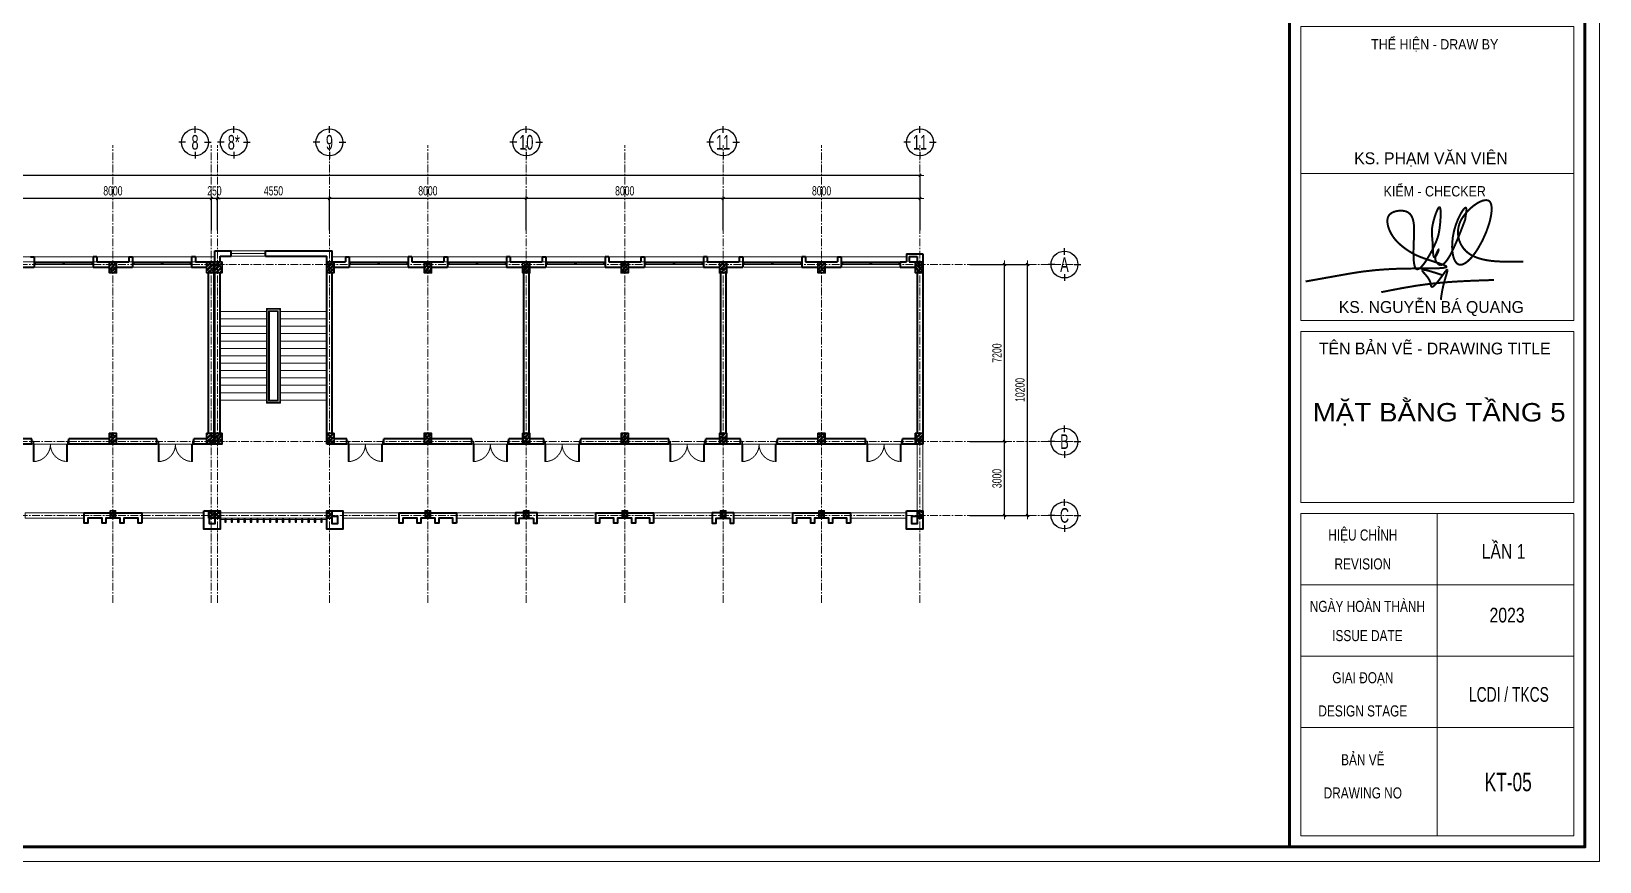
# Model space of a CAD drawing. Header units: millimetres. Extents: x 1890250 to 2116214, y -724415 to -634712.
# Drawn here: x 1952516 to 2016250, y -723812 to -690060 of the extents above; entities that cross this region are included whole.
import ezdxf
from ezdxf.enums import TextEntityAlignment as Align

# ---------------------------------------------------------------- set-up
doc = ezdxf.new("R2010")
doc.units = ezdxf.units.MM
doc.header["$LTSCALE"] = 250
doc.header["$MEASUREMENT"] = 0
doc.linetypes.add('CENTER', pattern=[2, 1.25, -0.25, 0.25, -0.25])
doc.linetypes.add('HIDDEN2', pattern=[0.1875, 0.125, -0.0625])
doc.layers.get('DEFPOINTS').update_dxf_attribs({"lineweight": 0})
for name, color, linetype, lineweight in [('03', 252, 'Continuous', 30), ('cat1', 30, 'Continuous', 40), ('cat2', 22, 'Continuous', 30), ('cot', 40, 'Continuous', 35), ('DBH_cua', 125, 'Continuous', 9), ('DBH_manh1', 67, 'Continuous', 13), ('DBH_thay1', 63, 'Continuous', 18), ('dim', 144, 'Continuous', 13), ('hatch1', 136, 'Continuous', 9), ('Khungten_LCDI', 7, 'Continuous', 5), ('LC Dim', 8, 'Continuous', 18), ('LC ISO', 153, 'Continuous', 13), ('LC Net dam 1', 30, 'Continuous', 30), ('LC Text1', 3, 'Continuous', 20), ('manh1', 67, 'Continuous', 13), ('manh2', 155, 'Continuous', 9), ('thay1', 63, 'Continuous', 18), ('thay2', 151, 'Continuous', 15), ('truc', 76, 'CENTER', 9)]:
    doc.layers.add(name, color=color, linetype=linetype, lineweight=lineweight)
doc.styles.add('EG 1', font='VHAVANB.TTF')
doc.styles.add('HOATBIF', font='hoatbif.shx', dxfattribs={"width": 0.7})
doc.styles.add('Khungten', font='VHAVAN.TTF', dxfattribs={"width": 0.9, "height": 5000})
doc.styles.add('Tahoma', font='tahoma.ttf')
doc.styles.add('Title', font='VHBLACK.TTF', dxfattribs={"width": 0.8})
doc.styles.add('VNAVANTH', font='VHAVANB.TTF', dxfattribs={"width": 0.6})
doc.dimstyles.new('1-150', dxfattribs={"dimscale": 150, "dimtxt": 2.5, "dimasz": 0.35, "dimexe": 0.5, "dimexo": 0, "dimgap": 0.8, "dimtad": 1, "dimdec": 0, "dimzin": 0, "dimdsep": 46, "dimtxsty": 'HOATBIF', "dimblk1": 'DOT', "dimblk2": 'DOT', "dimsah": 1, "dimcen": -1, "dimdle": 1, "dimclrd": 256, "dimclre": 256, "dimclrt": 4, "dimadec": 3, "dimazin": 2, "dimtfac": 0.333333, "dimtdec": 0, "dimtix": 1, "dimtmove": 2, "dimatfit": 3, "dimldrblk": 'DOT', "dimfxl": 1, "dimtvp": 0.833333, "dimtolj": 1, "dimtzin": 0, "dimarcsym": 0})

# ---------------------------------------------------------------- blocks, each defined once
blk = doc.blocks.new('NGUYEN BA QUANG')
at = {"layer": 'LC ISO', "const_width": 54}
for points in [[(-3416, -557, -0.001023), (-2231, -345, -0.008385), (-1869, -289, -0.026114), (-905, -212, -0.007166), (-491, -205, 0.001773), (-49, -203, 0.009736), (200, -197, 0.025773), (331, -186, 0.054465), (383, -173, 0.09183), (397, -166, 0.386262), (399, -152, 0.129793), (379, -135, 0.036801), (321, -108, 0.016128), (184, -59, -0.006736), (-183, 62, -0.023924), (-416, 154, -0.046785), (-684, 310, -0.041509), (-918, 503, -0.092678), (-1136, 813, -0.077778), (-1199, 1035, -0.070106), (-1196, 1141, -0.201572), (-1106, 1286, -0.091887), (-982, 1343, -0.118851), (-732, 1351, -0.227561), (-543, 1208, -0.055716), (-508, 1121, -0.035741), (-487, 1019, -0.022757), (-478, 904, -0.018678), (-477, 714, 0.005361), (-493, 294, 0.022501), (-487, 25, 0.024956), (-474, -85, 0.051878), (-451, -169, 0.084004), (-427, -209, 0.302699), (-372, -224, 0.091028), (-331, -204, 0.045769), (-285, -164, 0.031407), (-218, -87, 0.026473), (-114, 66, 0.038878), (124, 530, 0.063388), (207, 831, 0.030377), (243, 1236, 0.019395), (241, 1350, 0.050857), (231, 1429, 0.089259), (221, 1451, 0.446193), (202, 1454, 0.08967), (185, 1438, 0.048315), (156, 1388, 0.024568), (114, 1288, 0.037087), (24, 971, 0.06811), (7, 722, 0.007404), (19, 571, -0.009821), (27, 442, 0.013775), (38, 214, 0.023991), (46, 154, 0.068642), (58, 113, 0.168495), (71, 99, 0.190472), (82, 99, 0.135753), (102, 116, 0.042547), (133, 165, 0.037247), (185, 280, 0.083462), (192, 310, 0.752396), (189, 311, 0.077103), (170, 286, 0.067778), (106, 135, 0.079642), (97, 52, 0.07615), (107, 12, 0.090818), (168, -77, 0.162992), (233, -111, 0.134535), (287, -101, 0.046135), (315, -85, 0.0589), (372, -33, 0.033446), (431, 44, 0.020493), (492, 142, 0.018931), (584, 325, 0.012315), (712, 617, 0.006262), (906, 1114)], [(906, 1114, 0.006821), (929, 1272, 0.011774), (937, 1340, 0.026266), (938, 1394, 0.052103), (935, 1423, 0.076783), (930, 1436, 0.163971), (923, 1442, 0.170042), (914, 1442, 0.080479), (902, 1436, 0.05585), (881, 1417, 0.031056), (847, 1375, 0.025203), (791, 1286, 0.116129), (556, 476, 0.061974), (575, 166, 0.045365), (610, 47, 0.070676), (660, -41, 0.091415), (710, -86, 0.146905), (783, -104, 0.068448), (833, -95, 0.049636), (885, -72, 0.053986), (978, -6, 0.029209), (1056, 69, 0.021304), (1134, 162, 0.025491), (1250, 329, 0.068873), (1561, 1027, 0.01773), (1596, 1171, 0.037697), (1624, 1368, 0.029037), (1623, 1453, 0.04288), (1613, 1525, 0.066726), (1590, 1583, 0.100495), (1556, 1623, 0.111871), (1508, 1644, 0.054631), (1469, 1647, 0.041179), (1426, 1643, 0.04561), (1355, 1623, 0.04967), (1225, 1558, 0.109429), (829, 1164, 0.05047), (753, 1012, 0.368126), (1079, 156, 0.040655), (1223, 90, 0.031441), (1383, 42, 0.023503), (1557, 9, 0.017084), (1742, -10, 0.011936), (1936, -19, 0.009133), (2206, -21, 0.002915), (2480, -16)], [(274, -380, 0.002584), (99, -322, 0.004829), (-9, -289, 0.009549), (-104, -262, 0.02019), (-180, -245, 0.020391), (-210, -242, 0.037792), (-233, -241, 0.083891), (-249, -244, 0.129866), (-256, -250, 0.170647), (-258, -257, 0.074142), (-257, -264, 0.04333), (-253, -271, 0.038982), (-240, -290, 0.018381), (-209, -327, -0.006145), (-155, -388, -0.017161), (-112, -442, -0.029179), (-72, -502, -0.056277), (-39, -577, -0.025416), (-31, -610, -0.003247), (-24, -652, 0.033316), (-18, -677, 0.055631), (-12, -689, 0.087521), (-5, -698, 0.15828), (8, -703, 0.07777), (18, -702, 0.051495), (30, -698, 0.04838), (50, -685, 0.02792), (72, -667, 0.021215), (104, -635, 0.012757), (138, -596, 0.011354), (192, -528, 0.005945), (265, -430, -0.007904), (360, -301, -0.011483), (384, -270, -0.027823), (404, -249, -0.066961), (415, -240, -0.123545), (420, -238, -0.248584), (424, -240, -0.12084), (426, -246, -0.064597), (426, -260, -0.027008), (421, -289, -0.011306), (411, -326, -0.007085), (384, -419, 0.007773), (340, -569, 0.03162), (266, -923, 0.004795), (248, -1055)], [(-1368, -847, -0.004051), (-800, -737, -0.026384), (342, -582, -0.006339), (726, -556, -0.004215), (1111, -537, -0.002629), (1689, -517)]]:
    blk.add_lwpolyline(points, format="xyb", dxfattribs=at)
blk = doc.blocks.new('lcdi fix H')
at = {"layer": 'DEFPOINTS', "lineweight": 0}
blk.add_lwpolyline([(-1200, -14850), (-1200, 14850), (40800, 14850), (40800, -14850)], close=True, dxfattribs=at)
at = {"layer": 'Khungten_LCDI', "color": 5, "lineweight": 60}
blk.add_line((36600, 14650), (36600, -14650), dxfattribs=at)
at = {"layer": 'Khungten_LCDI', "color": 5, "lineweight": 25}
blk.add_line((40600, -14650), (40600, 14650), dxfattribs=at)
at = {"layer": 'Khungten_LCDI', "color": 9, "lineweight": 15}
for p, q in [((38600, -10133), (38600, -14500)), ((40450, -11100), (36750, -11100)), ((40450, -12067), (36750, -12067)), ((40450, -13033), (36750, -13033))]:
    blk.add_line(p, q, dxfattribs=at)
at = {"layer": 'Khungten_LCDI', "color": 5, "lineweight": 60}
blk.add_lwpolyline([(0, -14650), (0, 14650), (40600, 14650), (40600, -14650)], close=True, dxfattribs=at)
at = {"layer": 'Khungten_LCDI', "color": 9, "lineweight": 15}
for points in [[(36750, -5526), (40450, -5526), (40450, -3535), (36750, -3535)], [(36750, -7517), (40450, -7517), (40450, -5526), (36750, -5526)], [(36750, -9983), (40450, -9983), (40450, -7667), (36750, -7667)], [(36750, -14500), (40450, -14500), (40450, -10133), (36750, -10133)]]:
    blk.add_lwpolyline(points, close=True, dxfattribs=at)
at = {"layer": 'LC Net dam 1', "xscale": 0.5, "yscale": 0.5, "zscale": 0.5}
blk.add_blockref('NGUYEN BA QUANG', (38525, -6710), dxfattribs=at)
at = {"color": 7}
for s, height, style, width, p in [('thÓ hiÖn - draw by', 140, 'Khungten', 0.9, (38566, -3845)), ('kiÓm - checker', 140, 'Khungten', 0.9, (38566, -5836)), ('hiÖu chØnh', 150, 'Khungten', 0.8, (37592, -10499)), ('revision', 150, 'Khungten', 0.8, (37592, -10891)), ('ngµy hoµn thµnh', 150, 'Khungten', 0.8, (37654, -11466)), ('issue date', 150, 'Khungten', 0.8, (37654, -11862)), ('giai ®o¹n', 150, 'Khungten', 0.8, (37592, -12433)), ('lcdi / tkcs', 200, 'Title', 0.7, (39571, -12684)), ('design stage', 150, 'Khungten', 0.8, (37592, -12883)), ('b¶n vÏ', 150, 'Khungten', 0.8, (37592, -13544)), ('drawing nO', 150, 'Khungten', 0.8, (37592, -13994))]:
    blk.add_text(s, height=height, dxfattribs=dict(at, style=style, width=width)).set_placement(p, align=Align.CENTER)
for s, style, p in [('ks. ph¹m v¨n viªn', 'VNAVANTH', (38515, -5399)), ('ks. nguyÔn b¸ quang', 'VNAVANTH', (38520, -7414)), ('tªn b¶n vÏ - drawing title', 'Khungten', (38566, -7977))]:
    blk.add_text(s, height=160, dxfattribs=dict(at, style=style)).set_placement(p, align=Align.CENTER)
at = {"color": 7, "style": 'Khungten', "width": 0.8}
for tag, p in [('REVISION', (39499, -10746)), ('NGAYHT', (39546, -11609))]:
    blk.add_attdef(tag, text='', height=200, dxfattribs=at).set_placement(p, align=Align.CENTER)
at = {"layer": 'LC Text1', "style": 'Title', "width": 1.485915}
for tag, p, p2 in [('TENBANVE1', (36913, -8886), (40339, -8886)), ('TENBANVE2', (36913, -9562), (40339, -9562))]:
    blk.add_attdef(tag, text='', height=250, dxfattribs=at).set_placement(p, p2, align=Align.FIT)
at = {"layer": 'LC Text1', "style": 'Title', "width": 0.7}
blk.add_attdef('SOBANVE', text='', height=250, dxfattribs=at).set_placement((39562, -13896), align=Align.CENTER)
blk = doc.blocks.new('A$C0B8376B1')
at = {"layer": 'truc'}
for p, q in [((53729, 0), (53729, 18610)), ((57729, 0), (57729, 18610)), ((57979, 0), (57979, 18610)), ((62529, 0), (62529, 18610)), ((66529, 0), (66529, 18610)), ((70529, 0), (70529, 18610)), ((74529, 0), (74529, 18610)), ((78529, 0), (78529, 18610)), ((82529, 0), (82529, 18610)), ((86529, 0), (86529, 18610)), ((92758, 13754), (0, 13754)), ((92758, 6554), (0, 6554)), ((92758, 3554), (0, 3554))]:
    blk.add_line(p, q, dxfattribs=at)
blk = doc.blocks.new('DOT')
at = {"layer": 'LC Dim'}
blk.add_line((-3, 0), (3, 0), dxfattribs=at)
at = {"layer": 'LC Dim', "color": 4}
blk.add_line((-1, -1), (1, 1), dxfattribs=at)
blk.add_lwpolyline([(0.5, 1), (-1, -0.5), (-0.5, -1), (1, 0.5)], close=True, dxfattribs=at)
blk = doc.blocks.new('*D802')
at = {"layer": 'DEFPOINTS', "color": 0, "transparency": 16777216}
for p in [(1990652, -706737), (1992065, -706737), (1990652, -709737)]:
    blk.add_point(p, dxfattribs=at)
at = {"layer": 'dim', "lineweight": -2, "transparency": 16777216}
for p, q in [((1990652, -706737), (1992140, -706737)), ((1992065, -709685), (1992065, -706790)), ((1990652, -709737), (1992140, -709737))]:
    blk.add_line(p, q, dxfattribs=at)
at = {"layer": 'dim', "lineweight": -2, "transparency": 16777216, "xscale": 52.5, "yscale": 52.5, "zscale": 52.5}
for p, rotation in [((1992065, -706737), 90), ((1992065, -709737), 270)]:
    blk.add_blockref('DOT', p, dxfattribs=dict(at, rotation=rotation))
at = {"layer": 'dim', "color": 4, "transparency": 16777216, "insert": (1991758, -708237), "char_height": 375, "attachment_point": 5, "rotation": 90, "style": 'HOATBIF'}
blk.add_mtext('\\A1;3000', dxfattribs=at)
blk = doc.blocks.new('*D803')
at = {"layer": 'DEFPOINTS', "color": 0, "transparency": 16777216}
for p in [(1990652, -699537), (1992065, -699537), (1990652, -706737)]:
    blk.add_point(p, dxfattribs=at)
at = {"layer": 'dim', "lineweight": -2, "transparency": 16777216}
for p, q in [((1990652, -699537), (1992140, -699537)), ((1992065, -706685), (1992065, -699590)), ((1990652, -706737), (1992140, -706737))]:
    blk.add_line(p, q, dxfattribs=at)
at = {"layer": 'dim', "lineweight": -2, "transparency": 16777216, "xscale": 52.5, "yscale": 52.5, "zscale": 52.5}
for p, rotation in [((1992065, -699537), 90), ((1992065, -706737), 270)]:
    blk.add_blockref('DOT', p, dxfattribs=dict(at, rotation=rotation))
at = {"layer": 'dim', "color": 4, "transparency": 16777216, "insert": (1991758, -703137), "char_height": 375, "attachment_point": 5, "rotation": 90, "style": 'HOATBIF'}
blk.add_mtext('\\A1;7200', dxfattribs=at)
blk = doc.blocks.new('*D804')
at = {"layer": 'DEFPOINTS', "color": 0, "transparency": 16777216}
for p in [(1990652, -699537), (1993003, -699537), (1990652, -709737)]:
    blk.add_point(p, dxfattribs=at)
at = {"layer": 'dim', "lineweight": -2, "transparency": 16777216}
for p, q in [((1990652, -699537), (1993078, -699537)), ((1993003, -709685), (1993003, -699590)), ((1990652, -709737), (1993078, -709737))]:
    blk.add_line(p, q, dxfattribs=at)
at = {"layer": 'dim', "lineweight": -2, "transparency": 16777216, "xscale": 52.5, "yscale": 52.5, "zscale": 52.5}
for p, rotation in [((1993003, -699537), 90), ((1993003, -709737), 270)]:
    blk.add_blockref('DOT', p, dxfattribs=dict(at, rotation=rotation))
at = {"layer": 'dim', "color": 4, "transparency": 16777216, "insert": (1992695, -704637), "char_height": 375, "attachment_point": 5, "rotation": 90, "style": 'HOATBIF'}
blk.add_mtext('\\A1;10200', dxfattribs=at)
blk = doc.blocks.new('*D805')
at = {"layer": 'DEFPOINTS', "color": 0, "transparency": 16777216}
for p in [(1980630, -696852), (1980630, -698146), (1988630, -698146)]:
    blk.add_point(p, dxfattribs=at)
at = {"layer": 'dim', "lineweight": -2, "transparency": 16777216}
for p, q in [((1980630, -698146), (1980630, -696777)), ((1988577, -696852), (1980682, -696852)), ((1988630, -698146), (1988630, -696777))]:
    blk.add_line(p, q, dxfattribs=at)
at = {"layer": 'dim', "lineweight": -2, "transparency": 16777216, "xscale": 52.5, "yscale": 52.5, "zscale": 52.5, "rotation": 180}
blk.add_blockref('DOT', (1980630, -696852), dxfattribs=at)
at = {"layer": 'dim', "lineweight": -2, "transparency": 16777216, "xscale": 52.5, "yscale": 52.5, "zscale": 52.5}
blk.add_blockref('DOT', (1988630, -696852), dxfattribs=at)
at = {"layer": 'dim', "color": 4, "transparency": 16777216, "insert": (1984630, -696544), "char_height": 375, "attachment_point": 5, "style": 'HOATBIF'}
blk.add_mtext('\\A1;8000', dxfattribs=at)
blk = doc.blocks.new('*D806')
at = {"layer": 'DEFPOINTS', "color": 0, "transparency": 16777216}
for p in [(1972630, -696852), (1972630, -698146), (1980630, -698146)]:
    blk.add_point(p, dxfattribs=at)
at = {"layer": 'dim', "lineweight": -2, "transparency": 16777216}
for p, q in [((1972630, -698146), (1972630, -696777)), ((1980577, -696852), (1972682, -696852)), ((1980630, -698146), (1980630, -696777))]:
    blk.add_line(p, q, dxfattribs=at)
at = {"layer": 'dim', "lineweight": -2, "transparency": 16777216, "xscale": 52.5, "yscale": 52.5, "zscale": 52.5, "rotation": 180}
blk.add_blockref('DOT', (1972630, -696852), dxfattribs=at)
at = {"layer": 'dim', "lineweight": -2, "transparency": 16777216, "xscale": 52.5, "yscale": 52.5, "zscale": 52.5}
blk.add_blockref('DOT', (1980630, -696852), dxfattribs=at)
at = {"layer": 'dim', "color": 4, "transparency": 16777216, "insert": (1976630, -696544), "char_height": 375, "attachment_point": 5, "style": 'HOATBIF'}
blk.add_mtext('\\A1;8000', dxfattribs=at)
blk = doc.blocks.new('*D807')
at = {"layer": 'DEFPOINTS', "color": 0, "transparency": 16777216}
for p in [(1964630, -696852), (1964630, -698146), (1972630, -698146)]:
    blk.add_point(p, dxfattribs=at)
at = {"layer": 'dim', "lineweight": -2, "transparency": 16777216}
for p, q in [((1964630, -698146), (1964630, -696777)), ((1972577, -696852), (1964682, -696852)), ((1972630, -698146), (1972630, -696777))]:
    blk.add_line(p, q, dxfattribs=at)
at = {"layer": 'dim', "lineweight": -2, "transparency": 16777216, "xscale": 52.5, "yscale": 52.5, "zscale": 52.5, "rotation": 180}
blk.add_blockref('DOT', (1964630, -696852), dxfattribs=at)
at = {"layer": 'dim', "lineweight": -2, "transparency": 16777216, "xscale": 52.5, "yscale": 52.5, "zscale": 52.5}
blk.add_blockref('DOT', (1972630, -696852), dxfattribs=at)
at = {"layer": 'dim', "color": 4, "transparency": 16777216, "insert": (1968630, -696544), "char_height": 375, "attachment_point": 5, "style": 'HOATBIF'}
blk.add_mtext('\\A1;8000', dxfattribs=at)
blk = doc.blocks.new('*D808')
at = {"layer": 'DEFPOINTS', "color": 0, "transparency": 16777216}
for p in [(1960080, -696852), (1960080, -698146), (1964630, -698146)]:
    blk.add_point(p, dxfattribs=at)
at = {"layer": 'dim', "lineweight": -2, "transparency": 16777216}
for p, q in [((1960080, -698146), (1960080, -696777)), ((1964577, -696852), (1960132, -696852)), ((1964630, -698146), (1964630, -696777))]:
    blk.add_line(p, q, dxfattribs=at)
at = {"layer": 'dim', "lineweight": -2, "transparency": 16777216, "xscale": 52.5, "yscale": 52.5, "zscale": 52.5, "rotation": 180}
blk.add_blockref('DOT', (1960080, -696852), dxfattribs=at)
at = {"layer": 'dim', "lineweight": -2, "transparency": 16777216, "xscale": 52.5, "yscale": 52.5, "zscale": 52.5}
blk.add_blockref('DOT', (1964630, -696852), dxfattribs=at)
at = {"layer": 'dim', "color": 4, "transparency": 16777216, "insert": (1962355, -696544), "char_height": 375, "attachment_point": 5, "style": 'HOATBIF'}
blk.add_mtext('\\A1;4550', dxfattribs=at)
blk = doc.blocks.new('*D809')
at = {"layer": 'DEFPOINTS', "color": 0, "transparency": 16777216}
for p in [(1959830, -696852), (1959830, -698146), (1960080, -698146)]:
    blk.add_point(p, dxfattribs=at)
at = {"layer": 'dim', "lineweight": -2, "transparency": 16777216}
for p, q in [((1959777, -696852), (1959725, -696852)), ((1959830, -698146), (1959830, -696777)), ((1960080, -696852), (1959830, -696852)), ((1960080, -698146), (1960080, -696777)), ((1960132, -696852), (1960185, -696852))]:
    blk.add_line(p, q, dxfattribs=at)
at = {"layer": 'dim', "lineweight": -2, "transparency": 16777216, "xscale": 52.5, "yscale": 52.5, "zscale": 52.5}
blk.add_blockref('DOT', (1959830, -696852), dxfattribs=at)
at = {"layer": 'dim', "lineweight": -2, "transparency": 16777216, "xscale": 52.5, "yscale": 52.5, "zscale": 52.5, "rotation": 180}
blk.add_blockref('DOT', (1960080, -696852), dxfattribs=at)
at = {"layer": 'dim', "color": 4, "transparency": 16777216, "insert": (1959955, -696544), "char_height": 375, "attachment_point": 5, "style": 'HOATBIF'}
blk.add_mtext('\\A1;250', dxfattribs=at)
blk = doc.blocks.new('*D810')
at = {"layer": 'DEFPOINTS', "color": 0, "transparency": 16777216}
for p in [(1951830, -696852), (1951830, -698146), (1959830, -698146)]:
    blk.add_point(p, dxfattribs=at)
at = {"layer": 'dim', "lineweight": -2, "transparency": 16777216}
for p, q in [((1951830, -698146), (1951830, -696777)), ((1959777, -696852), (1951882, -696852)), ((1959830, -698146), (1959830, -696777))]:
    blk.add_line(p, q, dxfattribs=at)
at = {"layer": 'dim', "lineweight": -2, "transparency": 16777216, "xscale": 52.5, "yscale": 52.5, "zscale": 52.5, "rotation": 180}
blk.add_blockref('DOT', (1951830, -696852), dxfattribs=at)
at = {"layer": 'dim', "lineweight": -2, "transparency": 16777216, "xscale": 52.5, "yscale": 52.5, "zscale": 52.5}
blk.add_blockref('DOT', (1959830, -696852), dxfattribs=at)
at = {"layer": 'dim', "color": 4, "transparency": 16777216, "insert": (1955830, -696544), "char_height": 375, "attachment_point": 5, "style": 'HOATBIF'}
blk.add_mtext('\\A1;8000', dxfattribs=at)
blk = doc.blocks.new('*D818')
at = {"layer": 'DEFPOINTS', "color": 0, "transparency": 16777216}
for p in [(1907230, -695914), (1907230, -698146), (1988630, -698146)]:
    blk.add_point(p, dxfattribs=at)
at = {"layer": 'dim', "lineweight": -2, "transparency": 16777216}
for p, q in [((1907230, -698146), (1907230, -695839)), ((1988577, -695914), (1907282, -695914)), ((1988630, -698146), (1988630, -695839))]:
    blk.add_line(p, q, dxfattribs=at)
at = {"layer": 'dim', "lineweight": -2, "transparency": 16777216, "xscale": 52.5, "yscale": 52.5, "zscale": 52.5, "rotation": 180}
blk.add_blockref('DOT', (1907230, -695914), dxfattribs=at)
at = {"layer": 'dim', "lineweight": -2, "transparency": 16777216, "xscale": 52.5, "yscale": 52.5, "zscale": 52.5}
blk.add_blockref('DOT', (1988630, -695914), dxfattribs=at)
at = {"layer": 'dim', "color": 4, "transparency": 16777216, "insert": (1947930, -695607), "char_height": 375, "attachment_point": 5, "style": 'HOATBIF'}
blk.add_mtext('\\A1;81400', dxfattribs=at)
blk = doc.blocks.new('KyHieu TrucDinhVi')
at = {"color": 7, "lineweight": 30}
for p, q in [((0, 2.36), (0, 4)), ((-2.36, 0), (-4, 0)), ((2.36, 0), (4, 0)), ((0, -2.36), (0, -4))]:
    blk.add_line(p, q, dxfattribs=at)
blk.add_circle((0, 0), 3.3, dxfattribs=at)
at = {"ltscale": 20, "style": 'Tahoma'}
blk.add_attdef('AA', text='', height=3, dxfattribs=at).set_placement((0, 0), align=Align.MIDDLE_CENTER)
blk = doc.blocks.new('COT 30X45')
at = {"layer": 'hatch1'}
h = blk.add_hatch(dxfattribs=at)
h.set_pattern_fill('BTCT', color=256, scale=30)
h.set_pattern_definition([(50, (-140251.38, -4434.1), (215.17805, -18.82564), [22.5, -247.5]), (355, (-140251.38, -4434.1), (-41.6254, 225.65764), [18, -198]), (100.4514, (-140233.45, -4435.67), (173.5528, 206.83186), [19.12206, -210.34263]), (46.1842, (-140251.38, -4374.1), (320.1723, -49.6557), [33.75, -371.25]), (96.6356, (-140224.7, -4378.24), (280.3988, 292.23536), [28.6831, -315.5139]), (351.1842, (-140251.38, -4374.1), (280.3986, 292.2356), [27, -297]), (21, (-140221.38, -4389.1), (179.07212, -120.78567), [22.5, -247.5]), (326, (-140221.38, -4389.1), (72.9946, 217.545), [18, -198]), (71.4514, (-140206.46, -4399.17), (252.0668, 96.75915), [19.12206, -210.34263]), (37.5, (-140251.38, -4434.105), (3.647957, 99.868156), [0, -195.6, 0, -201, 0, -198.75]), (7.5, (-140251.38, -4434.1), (78.92086, 118.32351), [0, -114.6, 0, -191.1, 0, -75.75]), (327.5, (-140318.28, -4434.105), (160.14673, -6.76646), [0, -75, 0, -234, 0, -310.5]), (317.5, (-140348.28, -4434.1), (174.95585, 30.0315), [0, -97.5, 0, -155.4, 0, -220.5]), (45, (-140251.38, -4434.1), (-79.54951, 79.54951), []), (45, (-140198.35, -4434.1), (-79.54951, 79.54951), [])])
h.paths.add_polyline_path([(300, 450), (0, 450), (0, 0), (300, 0)])
at = {"layer": 'cot'}
blk.add_lwpolyline([(0, 0), (300, 0), (300, 450), (0, 450)], close=True, dxfattribs=at)
blk = doc.blocks.new('COT 22X30')
at = {"layer": 'hatch1'}
h = blk.add_hatch(dxfattribs=at)
h.set_pattern_fill('BTCT', color=256, scale=30)
h.set_pattern_definition([(50, (-164608.16, -56017.02), (215.17805, -18.82564), [22.5, -247.5]), (355, (-164608.16, -56017.02), (-41.6254, 225.65764), [18, -198]), (100.4514, (-164590.23, -56018.6), (173.55281, 206.83186), [19.12206, -210.34263]), (46.1842, (-164608.16, -55957.02), (320.1723, -49.6557), [33.75, -371.25]), (96.6356, (-164581.48, -55961.16), (280.3988, 292.23536), [28.6831, -315.5139]), (351.1842, (-164608.16, -55957.02), (280.3986, 292.2356), [27, -297]), (21, (-164578.16, -55972.02), (179.07212, -120.78567), [22.5, -247.5]), (326, (-164578.16, -55972.02), (72.9946, 217.545), [18, -198]), (71.4514, (-164563.24, -55982.09), (252.0668, 96.75915), [19.12206, -210.34263]), (37.5, (-164608.16, -56017.02), (3.647957, 99.868156), [0, -195.6, 0, -201, 0, -198.75]), (7.5, (-164608.16, -56017.02), (78.92086, 118.323514), [0, -114.6, 0, -191.1, 0, -75.75]), (327.5, (-164675.06, -56017.02), (160.14673, -6.76646), [0, -75, 0, -234, 0, -310.5]), (317.5, (-164705.06, -56017.02), (174.95585, 30.0315), [0, -97.5, 0, -155.4, 0, -220.5]), (45, (-164608.16, -56017.02), (-79.54951, 79.54951), []), (45, (-164555.13, -56017.02), (-79.54951, 79.54951), [])])
h.paths.add_polyline_path([(300, 220), (0, 220), (0, 0), (300, 0)])
at = {"layer": 'cot'}
blk.add_lwpolyline([(0, 0), (300, 0), (300, 220), (0, 220)], close=True, dxfattribs=at)
blk = doc.blocks.new('A$C69BC6F3A')
at = {"layer": 'cot'}
for name, p, rotation in [('COT 30X45', (48860, 10420), 180), ('COT 30X45', (52820, 10420), 180), ('COT 30X45', (53150, 10420), 180), ('COT 30X45', (57700, 10420), 180), ('COT 30X45', (61660, 10420), 180), ('COT 30X45', (65660, 10420), 180), ('COT 30X45', (69660, 10420), 180), ('COT 30X45', (73660, 10420), 180), ('COT 30X45', (77660, 10420), 180), ('COT 22X30', (81620, 0), 90)]:
    blk.add_blockref(name, p, dxfattribs=dict(at, rotation=rotation))
at = {"layer": 'cot', "xscale": -1}
for name, p, rotation in [('COT 30X45', (81320, 10420), 180), ('COT 22X30', (48600, 0), 270), ('COT 22X30', (52600, 0), 270), ('COT 22X30', (52850, 0), 270), ('COT 22X30', (57400, 0), 270), ('COT 22X30', (61400, 0), 270), ('COT 22X30', (65400, 0), 270), ('COT 22X30', (69400, 0), 270), ('COT 22X30', (73400, 0), 270), ('COT 22X30', (77400, 0), 270)]:
    blk.add_blockref(name, p, dxfattribs=dict(at, rotation=rotation))
at = {"layer": 'cot'}
for p in [(48560, 3000), (52520, 3000), (52850, 3000), (57400, 3000), (61360, 3000), (65360, 3000), (69360, 3000), (73360, 3000), (77360, 3000), (81320, 3000)]:
    blk.add_blockref('COT 30X45', p, dxfattribs=at)
blk = doc.blocks.new('*U740')
at = {"color": 31}
for points in [[(60, -40), (45, -40), (45, -10), (0, -10), (0, -40), (0, -40), (0, -90), (0, -90), (0, -120), (45, -120), (45, -90), (60, -90)], [(30, -90), (60, -90), (60, -40), (30, -40)], [(1193, -90), (1163, -90), (1163, -40), (1193, -40)], [(1223, -90), (1207, -90), (1207, -40), (1223, -40), (1223, -10), (1177, -10), (1177, -40), (1193, -40), (1193, -90), (1177, -90), (1177, -120), (1223, -120)], [(1207, -90), (1237, -90), (1237, -40), (1207, -40)], [(2340, -40), (2355, -40), (2355, -10), (2400, -10), (2400, -40), (2400, -40), (2400, -90), (2400, -90), (2400, -120), (2355, -120), (2355, -90), (2340, -90)], [(2370, -90), (2340, -90), (2340, -40), (2370, -40)]]:
    blk.add_lwpolyline(points, close=True, dxfattribs=at)
at = {"lineweight": -2}
for points in [[(45, -10), (1177, -10), (1177, -40), (45, -40)], [(45, -90), (1177, -90), (1177, -120), (45, -120)], [(2355, -10), (1223, -10), (1223, -40), (2355, -40)], [(2355, -90), (1223, -90), (1223, -120), (2355, -120)]]:
    blk.add_lwpolyline(points, close=True, dxfattribs=at)
blk = doc.blocks.new('*U756')
at = {"layer": 'cat2'}
blk.add_lwpolyline([(-30, 60), (-30, -60), (30, -60), (30, 60)], close=True, dxfattribs=at)
blk = doc.blocks.new('*U757')
at = {"layer": 'cat1', "color": 0, "linetype": 'ByBlock', "lineweight": -2, "transparency": 16777216}
for p in [(0, 0), (260, 0), (520, 0), (780, 0), (1040, 0), (1300, 0), (1560, 0), (1820, 0), (2080, 0), (2340, 0), (2600, 0), (2860, 0), (3120, 0), (3380, 0), (3640, 0), (3900, 0)]:
    blk.add_blockref('*U756', p, dxfattribs=at)
blk = doc.blocks.new('A$C4E08347E1')
at = {"layer": 'cat1'}
for p, q in [((52850, 120), (53510, 120)), ((52850, -7750), (52850, 120)), ((53510, -100), (53510, 120)), ((54910, -100), (54910, 120)), ((54910, 120), (57620, 120)), ((57620, -330), (57620, 120)), ((80960, 0), (81620, 0)), ((80960, 0), (80960, -330)), ((81620, 0), (81620, -7750)), ((44860, -550), (45510, -550)), ((45360, -130), (45510, -130)), ((45510, -130), (45510, -550)), ((47910, -130), (47910, -550)), ((48060, -130), (47910, -130)), ((47910, -550), (48560, -550)), ((48060, -130), (48060, -330)), ((48060, -330), (49360, -330)), ((48860, -550), (49510, -550)), ((49360, -130), (49360, -330)), ((49360, -130), (49510, -130)), ((49510, -130), (49510, -550)), ((51910, -130), (51910, -550)), ((52060, -130), (51910, -130)), ((51910, -550), (52520, -550)), ((52060, -130), (52060, -330)), ((52060, -330), (52850, -330)), ((52820, -7750), (52820, -330)), ((53070, -100), (53510, -100)), ((53070, -330), (53070, -100)), ((54910, -100), (57400, -100)), ((57400, -7750), (57400, -100)), ((57620, -330), (58160, -330)), ((57700, -550), (58310, -550)), ((58160, -130), (58160, -330)), ((58160, -130), (58310, -130)), ((58310, -130), (58310, -550)), ((58310, -330), (58310, -550)), ((60710, -130), (60710, -550)), ((60860, -130), (60710, -130)), ((60710, -550), (61360, -550)), ((60860, -130), (60860, -330)), ((60860, -330), (62160, -330)), ((61660, -550), (62310, -550)), ((62160, -130), (62160, -330)), ((62160, -130), (62310, -130)), ((62310, -130), (62310, -550)), ((64710, -130), (64710, -550)), ((64860, -130), (64710, -130)), ((64710, -550), (65360, -550)), ((64860, -130), (64860, -330)), ((64860, -330), (66160, -330)), ((65660, -550), (66310, -550)), ((66160, -130), (66160, -330)), ((66160, -130), (66310, -130)), ((66310, -130), (66310, -550)), ((68710, -130), (68710, -550)), ((68860, -130), (68710, -130)), ((68710, -550), (69360, -550)), ((68860, -130), (68860, -330)), ((68860, -330), (70160, -330)), ((69660, -550), (70310, -550)), ((70160, -130), (70160, -330)), ((70160, -130), (70310, -130)), ((70310, -130), (70310, -550)), ((72710, -130), (72710, -550)), ((72860, -130), (72710, -130)), ((72710, -550), (73360, -550)), ((72860, -130), (72860, -330)), ((72860, -330), (74160, -330)), ((73660, -550), (74310, -550)), ((74160, -130), (74160, -330)), ((74160, -130), (74310, -130)), ((74310, -130), (74310, -550)), ((76710, -130), (76710, -550)), ((76860, -130), (76710, -130)), ((76710, -550), (77360, -550)), ((76860, -130), (76860, -330)), ((76860, -330), (78160, -330)), ((77660, -550), (78310, -550)), ((78160, -130), (78160, -330)), ((78160, -130), (78310, -130)), ((78310, -130), (78310, -550)), ((80710, -330), (80710, -550)), ((80710, -330), (80960, -330)), ((80710, -550), (81320, -550)), ((81070, -110), (81400, -110)), ((81070, -110), (81070, -330)), ((81070, -330), (81620, -330)), ((81400, -110), (81400, -330)), ((52600, -7300), (52600, -780)), ((53070, -7300), (53070, -780)), ((57620, -7300), (57620, -780)), ((65400, -780), (65400, -7300)), ((65620, -780), (65620, -7300)), ((73400, -780), (73400, -7300)), ((73620, -780), (73620, -7300)), ((81400, -780), (81400, -7300)), ((45420, -7530), (44860, -7530)), ((45420, -7750), (45420, -7530)), ((46920, -7750), (46920, -7530)), ((48560, -7530), (46920, -7530)), ((50500, -7530), (48860, -7530)), ((50500, -7750), (50500, -7530)), ((52520, -7530), (52000, -7530)), ((52000, -7750), (52000, -7530)), ((58220, -7530), (57700, -7530)), ((58220, -7750), (58220, -7530)), ((59720, -7750), (59720, -7530)), ((61360, -7530), (59720, -7530)), ((63300, -7530), (61660, -7530)), ((63300, -7750), (63300, -7530)), ((65360, -7530), (64800, -7530)), ((64800, -7750), (64800, -7530)), ((66220, -7530), (65660, -7530)), ((66220, -7750), (66220, -7530)), ((67720, -7750), (67720, -7530)), ((69360, -7530), (67720, -7530)), ((71300, -7530), (69660, -7530)), ((71300, -7750), (71300, -7530)), ((73360, -7530), (72800, -7530)), ((72800, -7750), (72800, -7530)), ((74220, -7530), (73660, -7530)), ((74220, -7750), (74220, -7530)), ((75720, -7750), (75720, -7530)), ((77360, -7530), (75720, -7530)), ((79300, -7530), (77660, -7530)), ((79300, -7750), (79300, -7530)), ((80800, -7750), (80800, -7530)), ((81320, -7530), (80800, -7530)), ((45420, -7750), (44000, -7750)), ((50500, -7750), (46920, -7750)), ((53150, -7750), (52000, -7750)), ((58220, -7750), (57400, -7750)), ((63300, -7750), (59720, -7750)), ((66220, -7750), (64800, -7750)), ((71300, -7750), (67720, -7750)), ((74220, -7750), (72800, -7750)), ((79300, -7750), (75720, -7750)), ((81620, -7750), (80800, -7750)), ((80960, -11200), (80960, -10450)), ((80960, -10450), (81620, -10450)), ((81620, -10450), (81620, -11200)), ((81620, -11200), (80960, -11200))]:
    blk.add_line(p, q, dxfattribs=at)
for points in [[(49880, -10950), (49730, -10950), (49730, -10750), (49150, -10750), (49150, -10950), (49000, -10950), (49000, -10750), (48420, -10750), (48420, -10950), (48270, -10950), (48270, -10750), (47690, -10750), (47690, -10950), (47540, -10950), (47540, -10530), (48420, -10530), (49150, -10530), (49880, -10530)], [(52410, -10450), (53070, -10450), (53070, -11200), (52410, -11200)], [(57400, -10450), (58060, -10450), (58060, -11200), (57400, -11200)], [(57620, -10670), (57840, -10670), (57840, -10980), (57620, -10980)], [(62680, -10950), (62530, -10950), (62530, -10750), (61950, -10750), (61950, -10950), (61800, -10950), (61800, -10750), (61220, -10750), (61220, -10950), (61070, -10950), (61070, -10750), (60490, -10750), (60490, -10950), (60340, -10950), (60340, -10530), (61220, -10530), (61950, -10530), (62680, -10530)], [(65800, -10750), (65800, -10950), (65950, -10950), (65950, -10530), (65070, -10530), (65070, -10950), (65220, -10950), (65220, -10750)], [(70680, -10950), (70530, -10950), (70530, -10750), (69950, -10750), (69950, -10950), (69800, -10950), (69800, -10750), (69220, -10750), (69220, -10950), (69070, -10950), (69070, -10750), (68490, -10750), (68490, -10950), (68340, -10950), (68340, -10530), (69220, -10530), (69950, -10530), (70680, -10530)], [(73800, -10750), (73800, -10950), (73950, -10950), (73950, -10530), (73070, -10530), (73070, -10950), (73220, -10950), (73220, -10750)], [(78680, -10950), (78530, -10950), (78530, -10750), (77950, -10750), (77950, -10950), (77800, -10950), (77800, -10750), (77220, -10750), (77220, -10950), (77070, -10950), (77070, -10750), (76490, -10750), (76490, -10950), (76340, -10950), (76340, -10530), (77220, -10530), (77950, -10530), (78680, -10530)], [(80960, -10450), (81620, -10450), (81620, -11200), (80960, -11200)], [(81180, -10670), (81400, -10670), (81400, -10980), (81180, -10980)]]:
    blk.add_lwpolyline(points, close=True, dxfattribs=at)
blk.add_lwpolyline([(52850, -10670), (52850, -10980), (52630, -10980), (52630, -10750)], dxfattribs=at)
at = {"layer": 'manh1'}
for p, q in [((53070, -2350), (54950, -2350)), ((55520, -2350), (57400, -2350)), ((53070, -2650), (54950, -2650)), ((53070, -2950), (54950, -2950)), ((55520, -2650), (57400, -2650)), ((55520, -2950), (57400, -2950)), ((53070, -3250), (54950, -3250)), ((53070, -3550), (54950, -3550)), ((55520, -3250), (57400, -3250)), ((55520, -3550), (57400, -3550)), ((53070, -3850), (54950, -3850)), ((53070, -4150), (54950, -4150)), ((53070, -4450), (54950, -4450)), ((55520, -3850), (57400, -3850)), ((55520, -4150), (57400, -4150)), ((55520, -4450), (57400, -4450)), ((53070, -4750), (54950, -4750)), ((53070, -5050), (54950, -5050)), ((55520, -4750), (57400, -4750)), ((55520, -5050), (57400, -5050)), ((53070, -5350), (54950, -5350)), ((53070, -5650), (54950, -5650)), ((55520, -5350), (57400, -5350)), ((55520, -5650), (57400, -5650)), ((53070, -5950), (54950, -5950)), ((55520, -5950), (57400, -5950))]:
    blk.add_line(p, q, dxfattribs=at)
at = {"layer": 'manh2'}
blk.add_lwpolyline([(53070, -10800), (57400, -10800), (57400, -10750), (53070, -10750)], close=True, dxfattribs=at)
at = {"layer": 'thay1'}
for p, q in [((53510, 120), (54910, 120)), ((53510, 10), (54910, 10)), ((12820, -130), (52850, -130)), ((12820, -330), (52850, -330)), ((45510, -550), (47910, -550)), ((49510, -550), (51910, -550)), ((53510, -100), (54910, -100)), ((57620, -130), (80960, -130)), ((58310, -550), (60710, -550)), ((62110, -330), (68710, -330)), ((62310, -550), (64710, -550)), ((66310, -550), (68710, -550)), ((70110, -330), (76710, -330)), ((70310, -550), (72710, -550)), ((74355, -550), (76755, -550)), ((78310, -550), (80710, -550)), ((55520, -2230), (54950, -2230)), ((54950, -6070), (54950, -2230)), ((55070, -5950), (55070, -2350)), ((55400, -2350), (55070, -2350)), ((55400, -5950), (55400, -2350)), ((55520, -6070), (55520, -2230)), ((54950, -6070), (55520, -6070)), ((55070, -5950), (55400, -5950)), ((13420, -7750), (52000, -7750)), ((58220, -7750), (80800, -7750))]:
    blk.add_line(p, q, dxfattribs=at)
for points in [[(81400, -10450), (81620, -10450), (81620, -7750), (81400, -7750)], [(45150, -10530), (47540, -10530), (47540, -10750), (45150, -10750)], [(49880, -10530), (52410, -10530), (52410, -10750), (49880, -10750)], [(53070, -10530), (57400, -10530), (57400, -10750), (53070, -10750)], [(58060, -10530), (60340, -10530), (60340, -10750), (58060, -10750)], [(62680, -10530), (65070, -10530), (65070, -10750), (62680, -10750)], [(65950, -10530), (68340, -10530), (68340, -10750), (65950, -10750)], [(70680, -10530), (73070, -10530), (73070, -10750), (70680, -10750)], [(73950, -10530), (76340, -10530), (76340, -10750), (73950, -10750)], [(78680, -10530), (80960, -10530), (80960, -10750), (78680, -10750)]]:
    blk.add_lwpolyline(points, close=True, dxfattribs=at)
at = {"layer": 'thay2'}
for points in [[(54980, -6040), (55490, -6040), (55490, -2260), (54980, -2260)], [(55040, -5980), (55430, -5980), (55430, -2320), (55040, -2320)]]:
    blk.add_lwpolyline(points, close=True, dxfattribs=at)
at = {"layer": 'cat1'}
blk.add_blockref('*U757', (53285, -10860), dxfattribs=at)
at = {"layer": 'cot'}
blk.add_blockref('A$C69BC6F3A', (0, -10750), dxfattribs=at)
at = {"layer": 'DBH_cua'}
for p in [(45510, -320), (49510, -320), (58310, -320), (62310, -320), (66310, -320), (70310, -320), (74310, -320), (78310, -320)]:
    blk.add_blockref('*U740', p, dxfattribs=at)
blk = doc.blocks.new('*U750')
for p, q in [((-600, -90), (-600, -50)), ((-100, -70), (-600, -70)), ((-100, -90), (-100, -50)), ((-600, -1410), (-600, -1450)), ((-100, -1430), (-600, -1430)), ((-100, -1410), (-100, -1450))]:
    blk.add_line(p, q)
for points in [[(0, -50), (0, -90), (-700, -90), (-700, -50)], [(0, -1450), (0, -1410), (-700, -1410), (-700, -1450)]]:
    blk.add_lwpolyline(points, close=True)
at = {"linetype": 'HIDDEN2'}
for centre, start, end in [((0, -50), 180.00004, 270), ((0, -1450), 90, 179.99996)]:
    blk.add_arc(centre, 700, start, end, dxfattribs=at)
at = {"layer": '03'}
for points in [[(125, 0), (125, -60), (40, -60), (40, -50), (0, -50), (0, 0)], [(125, -1500), (125, -1440), (40, -1440), (40, -1450), (0, -1450), (0, -1500)]]:
    blk.add_lwpolyline(points, close=True, dxfattribs=at)

msp = doc.modelspace()

# ---------------------------------------------------------------- block references
at = {"layer": 'DBH_manh1', "xscale": -1, "rotation": 270}
for p in [(1954039.5, -706847.5), (1959119.5, -706847.5), (1966839.5, -706847.5), (1971919.5, -706847.5), (1974839.5, -706847.5), (1979919.5, -706847.5), (1982839.5, -706847.5), (1987919.5, -706847.5)]:
    msp.add_blockref('*U750', p, dxfattribs=at)
at = {"layer": 'DBH_thay1'}
ref = msp.add_blockref('KyHieu TrucDinhVi', (1959166.8, -694570.4), dxfattribs=dict(at, xscale=165.6885475228875, yscale=165.6885475228875, zscale=165.6885475228875))
ref.add_attrib('AA', '8', dxfattribs={"layer": '0', "ltscale": 20, "height": 596.5, "style": 'EG 1', "width": 0.65}).set_placement((1959166.8, -694570.4), align=Align.MIDDLE_CENTER)
ref = msp.add_blockref('KyHieu TrucDinhVi', (1960742.3, -694570.4), dxfattribs=dict(at, xscale=165.6885475228875, yscale=165.6885475228875, zscale=165.6885475228875))
ref.add_attrib('AA', '8*', dxfattribs={"layer": '0', "ltscale": 20, "height": 596.48, "style": 'EG 1', "width": 0.65}).set_placement((1960742.3, -694570.4), align=Align.MIDDLE_CENTER)
ref = msp.add_blockref('KyHieu TrucDinhVi', (1964629.5, -694570.4), dxfattribs=dict(at, xscale=165.6885475228875, yscale=165.6885475228875, zscale=165.6885475228875))
ref.add_attrib('AA', '9', dxfattribs={"layer": '0', "ltscale": 20, "height": 596.5, "style": 'EG 1', "width": 0.65}).set_placement((1964629.5, -694570.4), align=Align.MIDDLE_CENTER)
ref = msp.add_blockref('KyHieu TrucDinhVi', (1972629.5, -694570.4), dxfattribs=dict(at, xscale=165.6885475228875, yscale=165.6885475228875, zscale=165.6885475228875))
ref.add_attrib('AA', '10', dxfattribs={"layer": '0', "ltscale": 20, "height": 596.48, "style": 'EG 1', "width": 0.65}).set_placement((1972629.5, -694570.4), align=Align.MIDDLE_CENTER)
ref = msp.add_blockref('KyHieu TrucDinhVi', (1980629.5, -694570.4), dxfattribs=dict(at, xscale=165.6885475228875, yscale=165.6885475228875, zscale=165.6885475228875))
ref.add_attrib('AA', '11', dxfattribs={"layer": '0', "ltscale": 20, "height": 596.48, "style": 'EG 1', "width": 0.65}).set_placement((1980629.5, -694570.4), align=Align.MIDDLE_CENTER)
ref = msp.add_blockref('KyHieu TrucDinhVi', (1988629.5, -694570.4), dxfattribs=dict(at, xscale=165.6885475228875, yscale=165.6885475228875, zscale=165.6885475228875))
ref.add_attrib('AA', '11', dxfattribs={"layer": '0', "ltscale": 20, "height": 596.48, "style": 'EG 1', "width": 0.65}).set_placement((1988629.5, -694570.4), align=Align.MIDDLE_CENTER)
ref = msp.add_blockref('KyHieu TrucDinhVi', (1994500.5, -699538.2), dxfattribs=dict(at, xscale=165.6885475228875, yscale=165.6885475228875, zscale=165.6885475228875))
ref.add_attrib('AA', 'a', dxfattribs={"layer": '0', "ltscale": 20, "height": 596.5, "style": 'EG 1', "width": 0.65}).set_placement((1994500.5, -699538.2), align=Align.MIDDLE_CENTER)
ref = msp.add_blockref('KyHieu TrucDinhVi', (1994500.5, -706738.2), dxfattribs=dict(at, xscale=165.6885475228875, yscale=165.6885475228875, zscale=165.6885475228875))
ref.add_attrib('AA', 'b', dxfattribs={"layer": '0', "ltscale": 20, "height": 596.5, "style": 'EG 1', "width": 0.65}).set_placement((1994500.5, -706738.2), align=Align.MIDDLE_CENTER)
ref = msp.add_blockref('KyHieu TrucDinhVi', (1994500.5, -709737.5), dxfattribs=dict(at, xscale=165.6885475228875, yscale=165.6885475228875, zscale=165.6885475228875))
ref.add_attrib('AA', 'c', dxfattribs={"layer": '0', "ltscale": 20, "height": 596.5, "style": 'EG 1', "width": 0.65}).set_placement((1994500.5, -709737.5), align=Align.MIDDLE_CENTER)
at = {"layer": 'thay1', "ltscale": 2}
ref = msp.add_blockref('lcdi fix H', (1893849.8, -679261.7), dxfattribs=dict(at, xscale=3.000002513308824, yscale=3.000002513308824, zscale=3.000002513308824))
ref.add_attrib('TENBANVE1', 'mÆt b»ng tÇng 5', dxfattribs={"layer": 'LC Text1', "height": 750.001, "style": 'Title', "width": 0.939407}).set_placement((2004587.8, -705919), (2014867.3, -705919), align=Align.FIT)
ref.add_attrib('SOBANVE', 'kt-05', dxfattribs={"layer": 'LC Text1', "height": 750, "style": 'Title', "width": 0.7}).set_placement((2012535.8, -720950.3), align=Align.CENTER)
ref.add_attrib('REVISION', 'lÇn 1', dxfattribs={"layer": '0', "color": 7, "height": 600, "style": 'Khungten', "width": 0.8}).set_placement((2012346.1, -711500.6), align=Align.CENTER)
ref.add_attrib('NGAYHT', '2023', dxfattribs={"layer": '0', "color": 7, "height": 600, "style": 'Khungten', "width": 0.8}).set_placement((2012488.1, -714089.8), align=Align.CENTER)
at = {"layer": 'thay1'}
msp.add_blockref('A$C4E08347E1', (1907119.5, -699097.5), dxfattribs=at)
at = {"layer": 'truc'}
msp.add_blockref('A$C0B8376B1', (1902100.5, -713291.1), dxfattribs=at)

# ---------------------------------------------------------------- dimensions: what is measured, and where the dimension line sits
at = {"layer": 'dim'}
for base, p1, p2, picture, middle in [((1907229.5, -695914.4), (1988629.5, -698145.9), (1907229.5, -698145.9), '*D818', (1947929.5, -695606.9)), ((1951829.5, -696851.9), (1959829.5, -698145.9), (1951829.5, -698145.9), '*D810', (1955829.5, -696544.4)), ((1959829.5, -696851.9), (1960079.5, -698145.9), (1959829.5, -698145.9), '*D809', (1959954.5, -696544.4)), ((1960079.5, -696851.9), (1964629.5, -698145.9), (1960079.5, -698145.9), '*D808', (1962354.5, -696544.4)), ((1964629.5, -696851.9), (1972629.5, -698145.9), (1964629.5, -698145.9), '*D807', (1968629.5, -696544.4)), ((1972629.5, -696851.9), (1980629.5, -698145.9), (1972629.5, -698145.9), '*D806', (1976629.5, -696544.4)), ((1980629.5, -696851.9), (1988629.5, -698145.9), (1980629.5, -698145.9), '*D805', (1984629.5, -696544.4))]:
    dim = msp.add_linear_dim(base=base, p1=p1, p2=p2, dimstyle='1-150', dxfattribs=at)
    dim.commit()
    dim.dimension.update_dxf_attribs({"geometry": picture, "text_midpoint": middle})
for base, p1, p2, picture, middle in [((1992065.5, -699537.5), (1990652.4, -706737.5), (1990652.4, -699537.5), '*D803', (1991758, -703137.5)), ((1993003, -699537.5), (1990652.4, -709737.5), (1990652.4, -699537.5), '*D804', (1992695.5, -704637.5)), ((1992065.5, -706737.5), (1990652.4, -709737.5), (1990652.4, -706737.5), '*D802', (1991758, -708237.5))]:
    dim = msp.add_linear_dim(base=base, p1=p1, p2=p2, angle=270, dimstyle='1-150', dxfattribs=at)
    dim.commit()
    dim.dimension.update_dxf_attribs({"geometry": picture, "text_midpoint": middle})

doc.saveas('drawing.dxf')
